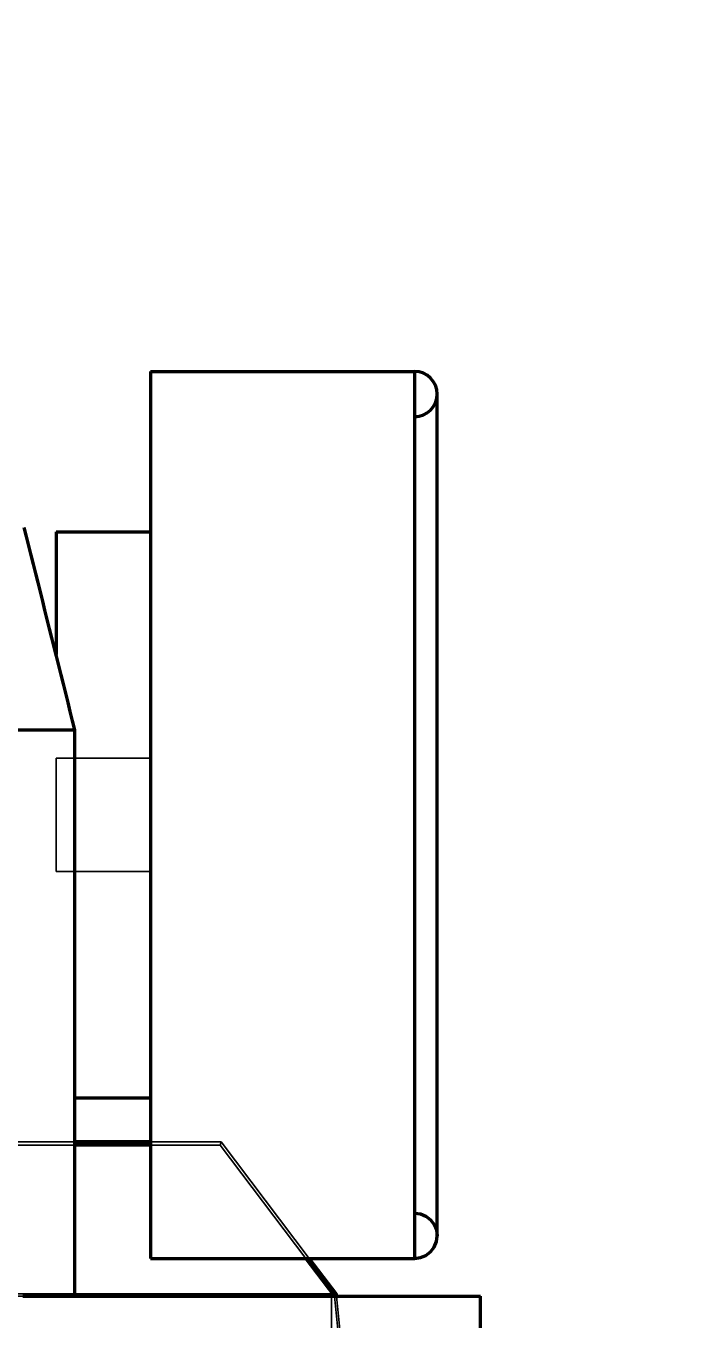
# Model space of a CAD drawing. Header units: millimetres. Extents: x 0 to 2382, y 0 to 420.
# Drawn here: x 289.26 to 292.72, y 304.67 to 311.53 of the extents above; entities that cross this region are included whole.
import ezdxf

# ---------------------------------------------------------------- set-up
doc = ezdxf.new("R2010")
doc.units = ezdxf.units.MM
doc.linetypes.add('IRAM-E-TRAZOS', pattern=[5, 4, -1])
for name, color, linetype, lineweight in [('01-VISIBLE', 7, 'CONTINUOUS', 70), ('02-OCULTA', 4, 'IRAM-E-TRAZOS', 35), ('08-FINA', 5, 'CONTINUOUS', 18)]:
    doc.layers.add(name, color=color, linetype=linetype, lineweight=lineweight)

msp = doc.modelspace()

# ---------------------------------------------------------------- linework, layer by layer
at = {"layer": '01-VISIBLE'}
for p, q in [((289.9216, 309.6963), (291.3216, 309.6963)), ((289.4216, 308.8463), (289.9216, 308.8463)), ((289.0216, 307.7963), (289.5216, 307.7963)), ((289.5216, 304.7963), (289.5216, 307.7963)), ((289.5216, 305.8463), (289.9216, 305.8463)), ((289.9216, 305.613), (289.5216, 305.613)), ((289.9216, 305.5963), (289.5216, 305.5963)), ((289.9216, 304.9963), (291.3216, 304.9963)), ((290.8972, 304.7963), (290.7458, 304.9963)), ((290.7639, 304.9963), (290.9061, 304.8084)), ((290.9061, 304.8084), (290.9074, 304.7963)), ((291.6716, 303.5963), (291.6716, 304.7963))]:
    msp.add_line(p, q, dxfattribs=at)
for points in [[(289.9216, 309.6963), (289.9216, 309.6463), (289.9216, 309.5963), (289.9216, 309.5463), (289.9216, 309.4963), (289.9216, 309.4463), (289.9216, 309.3963), (289.9216, 309.3463), (289.9216, 309.2963), (289.9216, 309.2463), (289.9216, 309.1963), (289.9216, 309.1463), (289.9216, 309.0963), (289.9216, 309.0463), (289.9216, 308.9963), (289.9216, 308.9463), (289.9216, 308.8963), (289.9216, 308.8463), (289.9216, 308.7963), (289.9216, 308.7463), (289.9216, 308.6963), (289.9216, 308.6463), (289.9216, 308.5963), (289.9216, 308.5463), (289.9216, 308.4963), (289.9216, 308.4463), (289.9216, 308.3963), (289.9216, 308.3463), (289.9216, 308.2963), (289.9216, 308.2463), (289.9216, 308.1963), (289.9216, 308.1463), (289.9216, 308.0963), (289.9216, 308.0463), (289.9216, 307.9963), (289.9216, 307.9463), (289.9216, 307.8963), (289.9216, 307.8463), (289.9216, 307.7963), (289.9216, 307.7463), (289.9216, 307.6963), (289.9216, 307.6463), (289.9216, 307.5963), (289.9216, 307.5463), (289.9216, 307.4963), (289.9216, 307.4463), (289.9216, 307.3963), (289.9216, 307.3463), (289.9216, 307.2963), (289.9216, 307.2463), (289.9216, 307.1963), (289.9216, 307.1463), (289.9216, 307.0963), (289.9216, 307.0463), (289.9216, 306.9963), (289.9216, 306.9463), (289.9216, 306.8963), (289.9216, 306.8463), (289.9216, 306.7963), (289.9216, 306.7463), (289.9216, 306.6963), (289.9216, 306.6463), (289.9216, 306.5963), (289.9216, 306.5463), (289.9216, 306.4963), (289.9216, 306.4463), (289.9216, 306.3963), (289.9216, 306.3463), (289.9216, 306.2963), (289.9216, 306.2463), (289.9216, 306.1963), (289.9216, 306.1463), (289.9216, 306.0963), (289.9216, 306.0463), (289.9216, 305.9963), (289.9216, 305.9463), (289.9216, 305.8963), (289.9216, 305.8463), (289.9216, 305.7963), (289.9216, 305.7463), (289.9216, 305.6963), (289.9216, 305.6463), (289.9216, 305.5963), (289.9216, 305.5463), (289.9216, 305.4963), (289.9216, 305.4463), (289.9216, 305.3963), (289.9216, 305.3463), (289.9216, 305.2963), (289.9216, 305.2463), (289.9216, 305.1963), (289.9216, 305.1463), (289.9216, 305.0963), (289.9216, 305.0463), (289.9216, 304.9963)], [(291.3216, 309.6963), (291.3216, 309.6463), (291.3216, 309.5963), (291.3216, 309.5463), (291.3216, 309.4963), (291.3216, 309.4463), (291.3216, 309.3963), (291.3216, 309.3463), (291.3216, 309.2963), (291.3216, 309.2463), (291.3216, 309.1963), (291.3216, 309.1463), (291.3216, 309.0963), (291.3216, 309.0463), (291.3216, 308.9963), (291.3216, 308.9463), (291.3216, 308.8963), (291.3216, 308.8463), (291.3216, 308.7963), (291.3216, 308.7463), (291.3216, 308.6963), (291.3216, 308.6463), (291.3216, 308.5963), (291.3216, 308.5463), (291.3216, 308.4963), (291.3216, 308.4463), (291.3216, 308.3963), (291.3216, 308.3463), (291.3216, 308.2963), (291.3216, 308.2463), (291.3216, 308.1963), (291.3216, 308.1463), (291.3216, 308.0963), (291.3216, 308.0463), (291.3216, 307.9963), (291.3216, 307.9463), (291.3216, 307.8963), (291.3216, 307.8463), (291.3216, 307.7963), (291.3216, 307.7463), (291.3216, 307.6963), (291.3216, 307.6463), (291.3216, 307.5963), (291.3216, 307.5463), (291.3216, 307.4963), (291.3216, 307.4463), (291.3216, 307.3963), (291.3216, 307.3463), (291.3216, 307.2963), (291.3216, 307.2463), (291.3216, 307.1963), (291.3216, 307.1463), (291.3216, 307.0963), (291.3216, 307.0463), (291.3216, 306.9963), (291.3216, 306.9463), (291.3216, 306.8963), (291.3216, 306.8463), (291.3216, 306.7963), (291.3216, 306.7463), (291.3216, 306.6963), (291.3216, 306.6463), (291.3216, 306.5963), (291.3216, 306.5463), (291.3216, 306.4963), (291.3216, 306.4463), (291.3216, 306.3963), (291.3216, 306.3463), (291.3216, 306.2963), (291.3216, 306.2463), (291.3216, 306.1963), (291.3216, 306.1463), (291.3216, 306.0963), (291.3216, 306.0463), (291.3216, 305.9963), (291.3216, 305.9463), (291.3216, 305.8963), (291.3216, 305.8463), (291.3216, 305.7963), (291.3216, 305.7463), (291.3216, 305.6963), (291.3216, 305.6463), (291.3216, 305.5963), (291.3216, 305.5463), (291.3216, 305.4963), (291.3216, 305.4463), (291.3216, 305.3963), (291.3216, 305.3463), (291.3216, 305.2963), (291.3216, 305.2463), (291.3216, 305.1963), (291.3216, 305.1463), (291.3216, 305.0963), (291.3216, 305.0463), (291.3216, 304.9963)], [(291.4416, 305.1163), (291.4416, 305.1664), (291.4416, 305.2165), (291.4416, 305.2666), (291.4416, 305.3167), (291.4416, 305.3668), (291.4416, 305.4169), (291.4416, 305.4671), (291.4416, 305.5172), (291.4416, 305.5673), (291.4416, 305.6174), (291.4416, 305.6675), (291.4416, 305.7176), (291.4416, 305.7677), (291.4416, 305.8178), (291.4416, 305.868), (291.4416, 305.9181), (291.4416, 305.9682), (291.4416, 306.0183), (291.4416, 306.0684), (291.4416, 306.1185), (291.4416, 306.1686), (291.4416, 306.2187), (291.4416, 306.2689), (291.4416, 306.319), (291.4416, 306.3691), (291.4416, 306.4192), (291.4416, 306.4693), (291.4416, 306.5194), (291.4416, 306.5695), (291.4416, 306.6196), (291.4416, 306.6698), (291.4416, 306.7199), (291.4416, 306.77), (291.4416, 306.8201), (291.4416, 306.8702), (291.4416, 306.9203), (291.4416, 306.9704), (291.4416, 307.0205), (291.4416, 307.0707), (291.4416, 307.1208), (291.4416, 307.1709), (291.4416, 307.221), (291.4416, 307.2711), (291.4416, 307.3212), (291.4416, 307.3713), (291.4416, 307.4214), (291.4416, 307.4716), (291.4416, 307.5217), (291.4416, 307.5718), (291.4416, 307.6219), (291.4416, 307.672), (291.4416, 307.7221), (291.4416, 307.7722), (291.4416, 307.8223), (291.4416, 307.8725), (291.4416, 307.9226), (291.4416, 307.9727), (291.4416, 308.0228), (291.4416, 308.0729), (291.4416, 308.123), (291.4416, 308.1731), (291.4416, 308.2232), (291.4416, 308.2734), (291.4416, 308.3235), (291.4416, 308.3736), (291.4416, 308.4237), (291.4416, 308.4738), (291.4416, 308.5239), (291.4416, 308.574), (291.4416, 308.6241), (291.4416, 308.6742), (291.4416, 308.7244), (291.4416, 308.7745), (291.4416, 308.8246), (291.4416, 308.8747), (291.4416, 308.9248), (291.4416, 308.9749), (291.4416, 309.025), (291.4416, 309.0751), (291.4416, 309.1253), (291.4416, 309.1754), (291.4416, 309.2255), (291.4416, 309.2756), (291.4416, 309.3257), (291.4416, 309.3758), (291.4416, 309.4259), (291.4416, 309.476), (291.4416, 309.5262), (291.4416, 309.5763)], [(291.4416, 305.1163), (291.4416, 305.1664), (291.4416, 305.2165), (291.4416, 305.2666), (291.4416, 305.3167), (291.4416, 305.3668), (291.4416, 305.4169), (291.4416, 305.4671), (291.4416, 305.5172), (291.4416, 305.5673), (291.4416, 305.6174), (291.4416, 305.6675), (291.4416, 305.7176), (291.4416, 305.7677), (291.4416, 305.8178), (291.4416, 305.868), (291.4416, 305.9181), (291.4416, 305.9682), (291.4416, 306.0183), (291.4416, 306.0684), (291.4416, 306.1185), (291.4416, 306.1686), (291.4416, 306.2187), (291.4416, 306.2689), (291.4416, 306.319), (291.4416, 306.3691), (291.4416, 306.4192), (291.4416, 306.4693), (291.4416, 306.5194), (291.4416, 306.5695), (291.4416, 306.6196), (291.4416, 306.6698), (291.4416, 306.7199), (291.4416, 306.77), (291.4416, 306.8201), (291.4416, 306.8702), (291.4416, 306.9203), (291.4416, 306.9704), (291.4416, 307.0205), (291.4416, 307.0707), (291.4416, 307.1208), (291.4416, 307.1709), (291.4416, 307.221), (291.4416, 307.2711), (291.4416, 307.3212), (291.4416, 307.3713), (291.4416, 307.4214), (291.4416, 307.4716), (291.4416, 307.5217), (291.4416, 307.5718), (291.4416, 307.6219), (291.4416, 307.672), (291.4416, 307.7221), (291.4416, 307.7722), (291.4416, 307.8223), (291.4416, 307.8725), (291.4416, 307.9226), (291.4416, 307.9727), (291.4416, 308.0228), (291.4416, 308.0729), (291.4416, 308.123), (291.4416, 308.1731), (291.4416, 308.2232), (291.4416, 308.2734), (291.4416, 308.3235), (291.4416, 308.3736), (291.4416, 308.4237), (291.4416, 308.4738), (291.4416, 308.5239), (291.4416, 308.574), (291.4416, 308.6241), (291.4416, 308.6742), (291.4416, 308.7244), (291.4416, 308.7745), (291.4416, 308.8246), (291.4416, 308.8747), (291.4416, 308.9248), (291.4416, 308.9749), (291.4416, 309.025), (291.4416, 309.0751), (291.4416, 309.1253), (291.4416, 309.1754), (291.4416, 309.2255), (291.4416, 309.2756), (291.4416, 309.3257), (291.4416, 309.3758), (291.4416, 309.4259), (291.4416, 309.476), (291.4416, 309.5262), (291.4416, 309.5763)], [(289.5216, 307.7963), (289.5095, 307.8451), (289.4973, 307.8938), (289.4851, 307.9426), (289.4729, 307.9914), (289.4607, 308.0402), (289.4485, 308.089), (289.4363, 308.1377), (289.4241, 308.1865), (289.4119, 308.2353), (289.3997, 308.2841), (289.3875, 308.3329), (289.3753, 308.3816), (289.3631, 308.4304), (289.3509, 308.4792), (289.3387, 308.528), (289.3265, 308.5768), (289.3143, 308.6255), (289.3021, 308.6743), (289.2899, 308.7231), (289.2777, 308.7719), (289.2656, 308.8207), (289.2534, 308.8694)], [(289.4216, 308.8463), (289.4216, 308.7963), (289.4216, 308.7463), (289.4216, 308.6963), (289.4216, 308.6463), (289.4216, 308.5963), (289.4216, 308.5463), (289.4216, 308.4963), (289.4216, 308.4463), (289.4216, 308.3963), (289.4216, 308.3463), (289.4216, 308.2963), (289.4216, 308.2463), (289.4216, 308.1963)], [(291.3216, 305.2363), (291.3527, 305.2322), (291.3816, 305.2202), (291.4065, 305.2011), (291.4256, 305.1763), (291.4376, 305.1473), (291.4416, 305.1163)], [(291.3216, 304.9963), (291.3527, 305.0004), (291.3816, 305.0123), (291.4065, 305.0314), (291.4256, 305.0563), (291.4376, 305.0852), (291.4416, 305.1163)], [(289.2464, 304.7963), (289.2969, 304.7963), (289.3474, 304.7963), (289.398, 304.7963), (289.4485, 304.7963), (289.499, 304.7963), (289.5495, 304.7963), (289.6001, 304.7963), (289.6506, 304.7963), (289.7011, 304.7963), (289.7516, 304.7963), (289.8022, 304.7963), (289.8527, 304.7963), (289.9032, 304.7963), (289.9538, 304.7963), (290.0043, 304.7963), (290.0548, 304.7963), (290.1053, 304.7963), (290.1559, 304.7963), (290.2064, 304.7963), (290.2569, 304.7963), (290.3074, 304.7963), (290.358, 304.7963), (290.4085, 304.7963), (290.459, 304.7963), (290.5095, 304.7963), (290.5601, 304.7963), (290.6106, 304.7963), (290.6611, 304.7963), (290.7116, 304.7963), (290.7622, 304.7963), (290.8127, 304.7963), (290.8632, 304.7963), (290.9138, 304.7963), (290.9643, 304.7963), (291.0148, 304.7963), (291.0653, 304.7963), (291.1159, 304.7963), (291.1664, 304.7963), (291.2169, 304.7963), (291.2674, 304.7963), (291.318, 304.7963), (291.3685, 304.7963), (291.419, 304.7963), (291.4695, 304.7963), (291.5201, 304.7963), (291.5706, 304.7963), (291.6211, 304.7963), (291.6716, 304.7963)]]:
    msp.add_lwpolyline(points, dxfattribs=at)
msp.add_arc((291.3216, 309.5763), 0.12, -90, 90, dxfattribs=at)
at = {"layer": '02-OCULTA'}
for p, q in [((289.5216, 307.7963), (289.0216, 307.7963)), ((289.5216, 304.7963), (289.5216, 307.7963)), ((289.4216, 307.6463), (289.9216, 307.6463)), ((289.4216, 307.0463), (289.9216, 307.0463)), ((289.5216, 305.5963), (287.6935, 305.5963)), ((289.5216, 305.613), (287.699, 305.613)), ((290.2971, 305.613), (289.9216, 305.613)), ((290.2916, 305.5963), (289.9216, 305.5963)), ((290.2916, 305.5963), (290.2971, 305.613)), ((290.7458, 304.9963), (290.2916, 305.5963)), ((290.2971, 305.613), (290.7639, 304.9963)), ((290.8972, 304.7963), (288.2991, 304.7963)), ((290.9061, 304.8084), (288.3081, 304.8084)), ((290.8816, 303.5963), (290.8816, 304.7963)), ((291.0222, 303.5963), (290.8972, 304.7963)), ((290.9074, 304.7963), (291.0322, 303.5983))]:
    msp.add_line(p, q, dxfattribs=at)
for points in [[(289.9216, 304.9963), (289.9216, 305.0463), (289.9216, 305.0963), (289.9216, 305.1463), (289.9216, 305.1963), (289.9216, 305.2463), (289.9216, 305.2963), (289.9216, 305.3463), (289.9216, 305.3963), (289.9216, 305.4463), (289.9216, 305.4963), (289.9216, 305.5463), (289.9216, 305.5963), (289.9216, 305.6463), (289.9216, 305.6963), (289.9216, 305.7463), (289.9216, 305.7963), (289.9216, 305.8463), (289.9216, 305.8963), (289.9216, 305.9463), (289.9216, 305.9963), (289.9216, 306.0463), (289.9216, 306.0963), (289.9216, 306.1463), (289.9216, 306.1963), (289.9216, 306.2463), (289.9216, 306.2963), (289.9216, 306.3463), (289.9216, 306.3963), (289.9216, 306.4463), (289.9216, 306.4963), (289.9216, 306.5463), (289.9216, 306.5963), (289.9216, 306.6463), (289.9216, 306.6963), (289.9216, 306.7463), (289.9216, 306.7963), (289.9216, 306.8463), (289.9216, 306.8963), (289.9216, 306.9463), (289.9216, 306.9963), (289.9216, 307.0463), (289.9216, 307.0963), (289.9216, 307.1463), (289.9216, 307.1963), (289.9216, 307.2463), (289.9216, 307.2963), (289.9216, 307.3463), (289.9216, 307.3963), (289.9216, 307.4463), (289.9216, 307.4963), (289.9216, 307.5463), (289.9216, 307.5963), (289.9216, 307.6463), (289.9216, 307.6963), (289.9216, 307.7463), (289.9216, 307.7963), (289.9216, 307.8463), (289.9216, 307.8963), (289.9216, 307.9463), (289.9216, 307.9963), (289.9216, 308.0463), (289.9216, 308.0963), (289.9216, 308.1463), (289.9216, 308.1963), (289.9216, 308.2463), (289.9216, 308.2963), (289.9216, 308.3463), (289.9216, 308.3963), (289.9216, 308.4463), (289.9216, 308.4963), (289.9216, 308.5463), (289.9216, 308.5963), (289.9216, 308.6463), (289.9216, 308.6963), (289.9216, 308.7463), (289.9216, 308.7963), (289.9216, 308.8463), (289.9216, 308.8963), (289.9216, 308.9463), (289.9216, 308.9963), (289.9216, 309.0463), (289.9216, 309.0963), (289.9216, 309.1463), (289.9216, 309.1963), (289.9216, 309.2463), (289.9216, 309.2963), (289.9216, 309.3463), (289.9216, 309.3963), (289.9216, 309.4463), (289.9216, 309.4963), (289.9216, 309.5463), (289.9216, 309.5963), (289.9216, 309.6463), (289.9216, 309.6963)], [(291.3216, 304.9963), (291.3216, 305.0463), (291.3216, 305.0963), (291.3216, 305.1463), (291.3216, 305.1963), (291.3216, 305.2463), (291.3216, 305.2963), (291.3216, 305.3463), (291.3216, 305.3963), (291.3216, 305.4463), (291.3216, 305.4963), (291.3216, 305.5463), (291.3216, 305.5963), (291.3216, 305.6463), (291.3216, 305.6963), (291.3216, 305.7463), (291.3216, 305.7963), (291.3216, 305.8463), (291.3216, 305.8963), (291.3216, 305.9463), (291.3216, 305.9963), (291.3216, 306.0463), (291.3216, 306.0963), (291.3216, 306.1463), (291.3216, 306.1963), (291.3216, 306.2463), (291.3216, 306.2963), (291.3216, 306.3463), (291.3216, 306.3963), (291.3216, 306.4463), (291.3216, 306.4963), (291.3216, 306.5463), (291.3216, 306.5963), (291.3216, 306.6463), (291.3216, 306.6963), (291.3216, 306.7463), (291.3216, 306.7963), (291.3216, 306.8463), (291.3216, 306.8963), (291.3216, 306.9463), (291.3216, 306.9963), (291.3216, 307.0463), (291.3216, 307.0963), (291.3216, 307.1463), (291.3216, 307.1963), (291.3216, 307.2463), (291.3216, 307.2963), (291.3216, 307.3463), (291.3216, 307.3963), (291.3216, 307.4463), (291.3216, 307.4963), (291.3216, 307.5463), (291.3216, 307.5963), (291.3216, 307.6463), (291.3216, 307.6963), (291.3216, 307.7463), (291.3216, 307.7963), (291.3216, 307.8463), (291.3216, 307.8963), (291.3216, 307.9463), (291.3216, 307.9963), (291.3216, 308.0463), (291.3216, 308.0963), (291.3216, 308.1463), (291.3216, 308.1963), (291.3216, 308.2463), (291.3216, 308.2963), (291.3216, 308.3463), (291.3216, 308.3963), (291.3216, 308.4463), (291.3216, 308.4963), (291.3216, 308.5463), (291.3216, 308.5963), (291.3216, 308.6463), (291.3216, 308.6963), (291.3216, 308.7463), (291.3216, 308.7963), (291.3216, 308.8463), (291.3216, 308.8963), (291.3216, 308.9463), (291.3216, 308.9963), (291.3216, 309.0463), (291.3216, 309.0963), (291.3216, 309.1463), (291.3216, 309.1963), (291.3216, 309.2463), (291.3216, 309.2963), (291.3216, 309.3463), (291.3216, 309.3963), (291.3216, 309.4463), (291.3216, 309.4963), (291.3216, 309.5463), (291.3216, 309.5963), (291.3216, 309.6463), (291.3216, 309.6963)], [(291.3216, 309.4563), (291.3216, 309.406), (291.3216, 309.3558), (291.3216, 309.3056), (291.3216, 309.2553), (291.3216, 309.2051), (291.3216, 309.1548), (291.3216, 309.1046), (291.3216, 309.0544), (291.3216, 309.0041), (291.3216, 308.9539), (291.3216, 308.9037), (291.3216, 308.8534), (291.3216, 308.8032), (291.3216, 308.7529), (291.3216, 308.7027), (291.3216, 308.6525), (291.3216, 308.6022), (291.3216, 308.552), (291.3216, 308.5017), (291.3216, 308.4515), (291.3216, 308.4013), (291.3216, 308.351), (291.3216, 308.3008), (291.3216, 308.2506), (291.3216, 308.2003), (291.3216, 308.1501), (291.3216, 308.0998), (291.3216, 308.0496), (291.3216, 307.9994), (291.3216, 307.9491), (291.3216, 307.8989), (291.3216, 307.8487), (291.3216, 307.7984), (291.3216, 307.7482), (291.3216, 307.6979), (291.3216, 307.6477), (291.3216, 307.5975), (291.3216, 307.5472), (291.3216, 307.497), (291.3216, 307.4467), (291.3216, 307.3965), (291.3216, 307.3463), (291.3216, 307.296), (291.3216, 307.2458), (291.3216, 307.1956), (291.3216, 307.1453), (291.3216, 307.0951), (291.3216, 307.0448), (291.3216, 306.9946), (291.3216, 306.9444), (291.3216, 306.8941), (291.3216, 306.8439), (291.3216, 306.7937), (291.3216, 306.7434), (291.3216, 306.6932), (291.3216, 306.6429), (291.3216, 306.5927), (291.3216, 306.5425), (291.3216, 306.4922), (291.3216, 306.442), (291.3216, 306.3917), (291.3216, 306.3415), (291.3216, 306.2913), (291.3216, 306.241), (291.3216, 306.1908), (291.3216, 306.1406), (291.3216, 306.0903), (291.3216, 306.0401), (291.3216, 305.9898), (291.3216, 305.9396), (291.3216, 305.8894), (291.3216, 305.8391), (291.3216, 305.7889), (291.3216, 305.7387), (291.3216, 305.6884), (291.3216, 305.6382), (291.3216, 305.5879), (291.3216, 305.5377), (291.3216, 305.4875), (291.3216, 305.4372), (291.3216, 305.387), (291.3216, 305.3367), (291.3216, 305.2865), (291.3216, 305.2363)], [(291.3216, 305.2363), (291.3216, 305.2865), (291.3216, 305.3367), (291.3216, 305.387), (291.3216, 305.4372), (291.3216, 305.4875), (291.3216, 305.5377), (291.3216, 305.5879), (291.3216, 305.6382), (291.3216, 305.6884), (291.3216, 305.7387), (291.3216, 305.7889), (291.3216, 305.8391), (291.3216, 305.8894), (291.3216, 305.9396), (291.3216, 305.9898), (291.3216, 306.0401), (291.3216, 306.0903), (291.3216, 306.1406), (291.3216, 306.1908), (291.3216, 306.241), (291.3216, 306.2913), (291.3216, 306.3415), (291.3216, 306.3917), (291.3216, 306.442), (291.3216, 306.4922), (291.3216, 306.5425), (291.3216, 306.5927), (291.3216, 306.6429), (291.3216, 306.6932), (291.3216, 306.7434), (291.3216, 306.7937), (291.3216, 306.8439), (291.3216, 306.8941), (291.3216, 306.9444), (291.3216, 306.9946), (291.3216, 307.0448), (291.3216, 307.0951), (291.3216, 307.1453), (291.3216, 307.1956), (291.3216, 307.2458), (291.3216, 307.296), (291.3216, 307.3463), (291.3216, 307.3965), (291.3216, 307.4467), (291.3216, 307.497), (291.3216, 307.5472), (291.3216, 307.5975), (291.3216, 307.6477), (291.3216, 307.6979), (291.3216, 307.7482), (291.3216, 307.7984), (291.3216, 307.8487), (291.3216, 307.8989), (291.3216, 307.9491), (291.3216, 307.9994), (291.3216, 308.0496), (291.3216, 308.0998), (291.3216, 308.1501), (291.3216, 308.2003), (291.3216, 308.2506), (291.3216, 308.3008), (291.3216, 308.351), (291.3216, 308.4013), (291.3216, 308.4515), (291.3216, 308.5017), (291.3216, 308.552), (291.3216, 308.6022), (291.3216, 308.6525), (291.3216, 308.7027), (291.3216, 308.7529), (291.3216, 308.8032), (291.3216, 308.8534), (291.3216, 308.9037), (291.3216, 308.9539), (291.3216, 309.0041), (291.3216, 309.0544), (291.3216, 309.1046), (291.3216, 309.1548), (291.3216, 309.2051), (291.3216, 309.2553), (291.3216, 309.3056), (291.3216, 309.3558), (291.3216, 309.406), (291.3216, 309.4563)], [(289.5216, 307.7963), (289.5095, 307.8451), (289.4973, 307.8938), (289.4851, 307.9426), (289.4729, 307.9914), (289.4607, 308.0402), (289.4485, 308.089), (289.4363, 308.1377), (289.4241, 308.1865), (289.4119, 308.2353), (289.3997, 308.2841), (289.3875, 308.3329), (289.3753, 308.3816), (289.3631, 308.4304), (289.3509, 308.4792), (289.3387, 308.528), (289.3265, 308.5768), (289.3143, 308.6255), (289.3021, 308.6743), (289.2899, 308.7231), (289.2777, 308.7719), (289.2656, 308.8207), (289.2534, 308.8694)], [(289.4216, 308.1963), (289.4216, 308.2463), (289.4216, 308.2963), (289.4216, 308.3463), (289.4216, 308.3963), (289.4216, 308.4463), (289.4216, 308.4963), (289.4216, 308.5463), (289.4216, 308.5963), (289.4216, 308.6463), (289.4216, 308.6963), (289.4216, 308.7463), (289.4216, 308.7963), (289.4216, 308.8463)], [(289.9216, 305.8463), (289.9216, 305.8963), (289.9216, 305.9463), (289.9216, 305.9963), (289.9216, 306.0463), (289.9216, 306.0963), (289.9216, 306.1463), (289.9216, 306.1963), (289.9216, 306.2463), (289.9216, 306.2963), (289.9216, 306.3463), (289.9216, 306.3963), (289.9216, 306.4463), (289.9216, 306.4963), (289.9216, 306.5463), (289.9216, 306.5963), (289.9216, 306.6463), (289.9216, 306.6963), (289.9216, 306.7463), (289.9216, 306.7963), (289.9216, 306.8463), (289.9216, 306.8963), (289.9216, 306.9463), (289.9216, 306.9963), (289.9216, 307.0463), (289.9216, 307.0963), (289.9216, 307.1463), (289.9216, 307.1963), (289.9216, 307.2463), (289.9216, 307.2963), (289.9216, 307.3463), (289.9216, 307.3963), (289.9216, 307.4463), (289.9216, 307.4963), (289.9216, 307.5463), (289.9216, 307.5963), (289.9216, 307.6463), (289.9216, 307.6963), (289.9216, 307.7463), (289.9216, 307.7963), (289.9216, 307.8463), (289.9216, 307.8963), (289.9216, 307.9463), (289.9216, 307.9963), (289.9216, 308.0463), (289.9216, 308.0963), (289.9216, 308.1463), (289.9216, 308.1963), (289.9216, 308.2463), (289.9216, 308.2963), (289.9216, 308.3463), (289.9216, 308.3963), (289.9216, 308.4463), (289.9216, 308.4963), (289.9216, 308.5463), (289.9216, 308.5963), (289.9216, 308.6463), (289.9216, 308.6963), (289.9216, 308.7463), (289.9216, 308.7963), (289.9216, 308.8463)], [(289.9216, 308.8463), (289.9216, 308.7963), (289.9216, 308.7463), (289.9216, 308.6963), (289.9216, 308.6463), (289.9216, 308.5963), (289.9216, 308.5463), (289.9216, 308.4963), (289.9216, 308.4463), (289.9216, 308.3963), (289.9216, 308.3463), (289.9216, 308.2963), (289.9216, 308.2463), (289.9216, 308.1963), (289.9216, 308.1463), (289.9216, 308.0963), (289.9216, 308.0463), (289.9216, 307.9963), (289.9216, 307.9463), (289.9216, 307.8963), (289.9216, 307.8463), (289.9216, 307.7963), (289.9216, 307.7463), (289.9216, 307.6963), (289.9216, 307.6463), (289.9216, 307.5963), (289.9216, 307.5463), (289.9216, 307.4963), (289.9216, 307.4463), (289.9216, 307.3963), (289.9216, 307.3463), (289.9216, 307.2963), (289.9216, 307.2463), (289.9216, 307.1963), (289.9216, 307.1463), (289.9216, 307.0963), (289.9216, 307.0463), (289.9216, 306.9963), (289.9216, 306.9463), (289.9216, 306.8963), (289.9216, 306.8463), (289.9216, 306.7963), (289.9216, 306.7463), (289.9216, 306.6963), (289.9216, 306.6463), (289.9216, 306.5963), (289.9216, 306.5463), (289.9216, 306.4963), (289.9216, 306.4463), (289.9216, 306.3963), (289.9216, 306.3463), (289.9216, 306.2963), (289.9216, 306.2463), (289.9216, 306.1963), (289.9216, 306.1463), (289.9216, 306.0963), (289.9216, 306.0463), (289.9216, 305.9963), (289.9216, 305.9463), (289.9216, 305.8963), (289.9216, 305.8463)], [(289.4216, 308.1963), (289.4341, 308.1463), (289.4466, 308.0963), (289.4591, 308.0463), (289.4716, 307.9963), (289.4841, 307.9463), (289.4966, 307.8963), (289.5091, 307.8463), (289.5216, 307.7963)], [(289.5216, 307.7963), (289.5091, 307.8463), (289.4966, 307.8963), (289.4841, 307.9463), (289.4716, 307.9963), (289.4591, 308.0463), (289.4466, 308.0963), (289.4341, 308.1463), (289.4216, 308.1963)], [(289.0216, 307.7963), (289.0716, 307.7963), (289.1216, 307.7963), (289.1716, 307.7963), (289.2216, 307.7963), (289.2716, 307.7963), (289.3216, 307.7963), (289.3716, 307.7963), (289.4216, 307.7963), (289.4716, 307.7963), (289.5216, 307.7963)], [(289.0216, 307.7963), (289.0716, 307.7963), (289.1216, 307.7963), (289.1716, 307.7963), (289.2216, 307.7963), (289.2716, 307.7963), (289.3216, 307.7963), (289.3716, 307.7963), (289.4216, 307.7963), (289.4716, 307.7963), (289.5216, 307.7963)], [(289.5216, 305.8463), (289.5216, 305.8963), (289.5216, 305.9463), (289.5216, 305.9963), (289.5216, 306.0463), (289.5216, 306.0963), (289.5216, 306.1463), (289.5216, 306.1963), (289.5216, 306.2463), (289.5216, 306.2963), (289.5216, 306.3463), (289.5216, 306.3963), (289.5216, 306.4463), (289.5216, 306.4963), (289.5216, 306.5463), (289.5216, 306.5963), (289.5216, 306.6463), (289.5216, 306.6963), (289.5216, 306.7463), (289.5216, 306.7963), (289.5216, 306.8463), (289.5216, 306.8963), (289.5216, 306.9463), (289.5216, 306.9963), (289.5216, 307.0463), (289.5216, 307.0963), (289.5216, 307.1463), (289.5216, 307.1963), (289.5216, 307.2463), (289.5216, 307.2963), (289.5216, 307.3463), (289.5216, 307.3963), (289.5216, 307.4463), (289.5216, 307.4963), (289.5216, 307.5463), (289.5216, 307.5963), (289.5216, 307.6463), (289.5216, 307.6963), (289.5216, 307.7463), (289.5216, 307.7963)], [(289.5216, 307.7963), (289.5216, 307.7463), (289.5216, 307.6963), (289.5216, 307.6463), (289.5216, 307.5963), (289.5216, 307.5463), (289.5216, 307.4963), (289.5216, 307.4463), (289.5216, 307.3963), (289.5216, 307.3463), (289.5216, 307.2963), (289.5216, 307.2463), (289.5216, 307.1963), (289.5216, 307.1463), (289.5216, 307.0963), (289.5216, 307.0463), (289.5216, 306.9963), (289.5216, 306.9463), (289.5216, 306.8963), (289.5216, 306.8463), (289.5216, 306.7963), (289.5216, 306.7463), (289.5216, 306.6963), (289.5216, 306.6463), (289.5216, 306.5963), (289.5216, 306.5463), (289.5216, 306.4963), (289.5216, 306.4463), (289.5216, 306.3963), (289.5216, 306.3463), (289.5216, 306.2963), (289.5216, 306.2463), (289.5216, 306.1963), (289.5216, 306.1463), (289.5216, 306.0963), (289.5216, 306.0463), (289.5216, 305.9963), (289.5216, 305.9463), (289.5216, 305.8963), (289.5216, 305.8463)], [(289.4216, 307.0463), (289.4216, 307.0963), (289.4216, 307.1463), (289.4216, 307.1963), (289.4216, 307.2463), (289.4216, 307.2963), (289.4216, 307.3463), (289.4216, 307.3963), (289.4216, 307.4463), (289.4216, 307.4963), (289.4216, 307.5463), (289.4216, 307.5963), (289.4216, 307.6463)], [(289.4216, 307.6463), (289.4216, 307.5963), (289.4216, 307.5463), (289.4216, 307.4963), (289.4216, 307.4463), (289.4216, 307.3963), (289.4216, 307.3463), (289.4216, 307.2963), (289.4216, 307.2463), (289.4216, 307.1963), (289.4216, 307.1463), (289.4216, 307.0963), (289.4216, 307.0463)], [(289.9216, 307.0463), (289.9216, 307.0963), (289.9216, 307.1463), (289.9216, 307.1963), (289.9216, 307.2463), (289.9216, 307.2963), (289.9216, 307.3463), (289.9216, 307.3963), (289.9216, 307.4463), (289.9216, 307.4963), (289.9216, 307.5463), (289.9216, 307.5963), (289.9216, 307.6463)], [(289.9216, 307.6463), (289.9216, 307.5963), (289.9216, 307.5463), (289.9216, 307.4963), (289.9216, 307.4463), (289.9216, 307.3963), (289.9216, 307.3463), (289.9216, 307.2963), (289.9216, 307.2463), (289.9216, 307.1963), (289.9216, 307.1463), (289.9216, 307.0963), (289.9216, 307.0463)], [(289.0216, 304.7963), (289.0716, 304.7963), (289.1216, 304.7963), (289.1716, 304.7963), (289.2216, 304.7963), (289.2716, 304.7963), (289.3216, 304.7963), (289.3716, 304.7963), (289.4216, 304.7963), (289.4716, 304.7963), (289.5216, 304.7963)], [(289.0216, 304.7963), (289.0716, 304.7963), (289.1216, 304.7963), (289.1716, 304.7963), (289.2216, 304.7963), (289.2716, 304.7963), (289.3216, 304.7963), (289.3716, 304.7963), (289.4216, 304.7963), (289.4716, 304.7963), (289.5216, 304.7963)], [(289.2267, 304.7963), (289.2769, 304.7963), (289.327, 304.7963), (289.3772, 304.7963), (289.4273, 304.7963), (289.4775, 304.7963), (289.5276, 304.7963), (289.5778, 304.7963), (289.6279, 304.7963), (289.6781, 304.7963), (289.7282, 304.7963), (289.7784, 304.7963), (289.8285, 304.7963), (289.8787, 304.7963), (289.9288, 304.7963), (289.979, 304.7963), (290.0291, 304.7963), (290.0793, 304.7963), (290.1294, 304.7963), (290.1796, 304.7963), (290.2297, 304.7963), (290.2799, 304.7963), (290.33, 304.7963), (290.3802, 304.7963), (290.4303, 304.7963), (290.4805, 304.7963), (290.5306, 304.7963), (290.5808, 304.7963), (290.6309, 304.7963), (290.6811, 304.7963), (290.7312, 304.7963), (290.7814, 304.7963), (290.8315, 304.7963), (290.8816, 304.7963)], [(290.8816, 304.7963), (290.8315, 304.7963), (290.7814, 304.7963), (290.7312, 304.7963), (290.6811, 304.7963), (290.6309, 304.7963), (290.5808, 304.7963), (290.5306, 304.7963), (290.4805, 304.7963), (290.4303, 304.7963), (290.3802, 304.7963), (290.33, 304.7963), (290.2799, 304.7963), (290.2297, 304.7963), (290.1796, 304.7963), (290.1294, 304.7963), (290.0793, 304.7963), (290.0291, 304.7963), (289.979, 304.7963), (289.9288, 304.7963), (289.8787, 304.7963), (289.8285, 304.7963), (289.7784, 304.7963), (289.7282, 304.7963), (289.6781, 304.7963), (289.6279, 304.7963), (289.5778, 304.7963), (289.5276, 304.7963), (289.4775, 304.7963), (289.4273, 304.7963), (289.3772, 304.7963), (289.327, 304.7963), (289.2769, 304.7963), (289.2267, 304.7963)], [(291.6716, 304.7963), (291.621, 304.7963), (291.5704, 304.7963), (291.5198, 304.7963), (291.4692, 304.7963), (291.4186, 304.7963), (291.368, 304.7963), (291.3174, 304.7963), (291.2668, 304.7963), (291.2162, 304.7963), (291.1656, 304.7963), (291.1149, 304.7963), (291.0643, 304.7963), (291.0137, 304.7963), (290.9631, 304.7963), (290.9125, 304.7963), (290.8619, 304.7963), (290.8113, 304.7963), (290.7607, 304.7963), (290.7101, 304.7963), (290.6595, 304.7963), (290.6088, 304.7963), (290.5582, 304.7963), (290.5076, 304.7963), (290.457, 304.7963), (290.4064, 304.7963), (290.3558, 304.7963), (290.3052, 304.7963), (290.2546, 304.7963), (290.204, 304.7963), (290.1534, 304.7963), (290.1027, 304.7963), (290.0521, 304.7963), (290.0015, 304.7963), (289.9509, 304.7963), (289.9003, 304.7963), (289.8497, 304.7963), (289.7991, 304.7963), (289.7485, 304.7963), (289.6979, 304.7963), (289.6473, 304.7963), (289.5966, 304.7963), (289.546, 304.7963), (289.4954, 304.7963), (289.4448, 304.7963), (289.3942, 304.7963), (289.3436, 304.7963), (289.293, 304.7963), (289.2424, 304.7963)]]:
    msp.add_lwpolyline(points, dxfattribs=at)
at = {"layer": '08-FINA'}
msp.add_circle((282.8716, 308.4756), 18.4167, dxfattribs=at)

doc.saveas('drawing.dxf')
